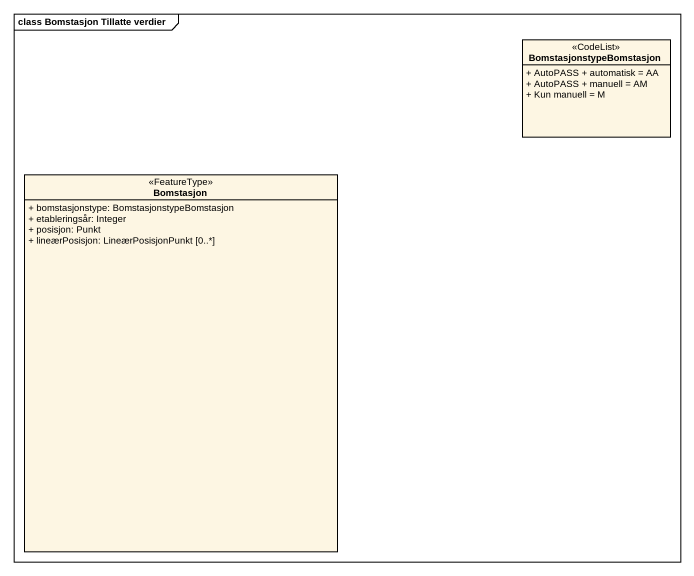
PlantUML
@startuml
mainframe class Bomstasjon Tillatte verdier
hide circle
hide empty members
skinparam classAttributeIconSize 0
class BomstasjonstypeBomstasjon <<CodeList>> {
  + AutoPASS + automatisk = AA
  + AutoPASS + manuell = AM
  + Kun manuell = M
}
class Bomstasjon <<FeatureType>> {
  + bomstasjonstype: BomstasjonstypeBomstasjon
  + etableringsår: Integer
  + posisjon: Punkt
  + lineærPosisjon: LineærPosisjonPunkt [0..*]
}
@enduml
